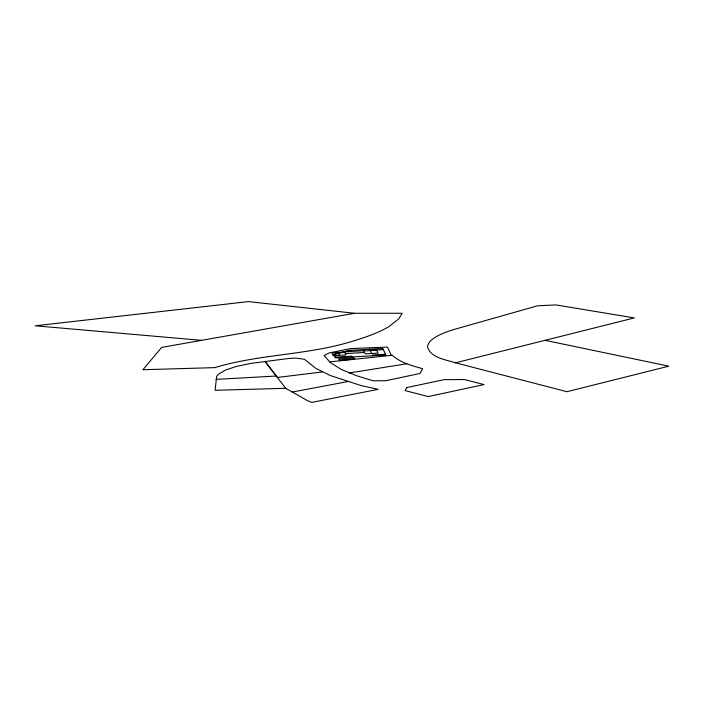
<?xml version="1.0" encoding="UTF-8"?>
<svg xmlns="http://www.w3.org/2000/svg" width="704" height="704" viewBox="0 0 704 704"><rect width="100%" height="100%" fill="white"/><g stroke="black" fill="none" stroke-linecap="round" stroke-linejoin="round"><path stroke-width="1.06" d="M285.71 388.3L215.081 390.289L216.665 376.367L218.39 374.255L225.306 370.137L236.35 366.441L250.782 363.405L288.666 358.477L295.9 358.098L304.471 359.286L315.709 368.254L330.132 375.478L361.038 385.546L378.206 389.338L311.766 402.398L307.217 400.506L285.71 388.3L265.074 361.469L277.358 377.458L322.335 371.95M333.872 354.517L350.636 350.302M455.497 362.806L634.295 317.926L556.081 304.929L537.583 305.782L456.394 328.803A109.173 25.115 -2 0 0 436.946 336.274C432.881 338.765 427.689 341.854 427.539 347.213C431.438 358.266 445.799 359.55 455.497 362.806L566.966 391.706L668.8 366.177L545.054 340.322M292.31 392.049L347.591 381.603M354.526 313.28L161.665 347.406L142.921 369.732L214.79 367.62C260.418 353.786 309.311 355.221 354.86 340.507A198.009 45.549 -2 0 0 389.101 326.471L398.728 318.894L402.195 313.262L354.526 313.28L248.503 301.602L35.2 325.794L201.582 340.34M349.184 372.953L406.877 363.766M329.604 361.9L392.357 355.265C400.611 362.912 412.016 365.666 422.558 368.658L420.059 373.463L385.783 380.732L372.997 380.767L356.708 375.769L341.282 369.442L330.246 362.525L324.069 355.45L329.146 352.942L350.513 348.586L387.455 347.072L391.354 355.37M383.372 349.598L370.066 350.363L369.53 349.21M344.626 352.053L331.804 352.783L333.168 355.696L345.99 354.957L344.529 351.833L363.766 350.733L365.226 353.848L378.048 353.109L376.693 350.205L363.862 350.944M345.347 353.584L364.584 352.475M335.104 357.157L351.727 356.198L352.088 356.954M385.554 354.253L372.249 355.018L372.601 355.775M216.049 379.386L276.267 376.024M370.278 350.574L371.642 353.478M349.14 350.68L349.545 351.542M338.219 352.422L339.583 355.326M406.674 387.596L405.108 390.588L428.182 396.572L484.026 384.595L464.578 379.553L444.092 379.65L406.674 387.596M349.686 350.354L333.793 354.35L335.465 357.914L385.915 355.01L382.835 348.445L349.686 350.354M354.042 358.081L338.65 358.961L339.196 360.131L354.587 359.242L354.042 358.081"/></g></svg>
